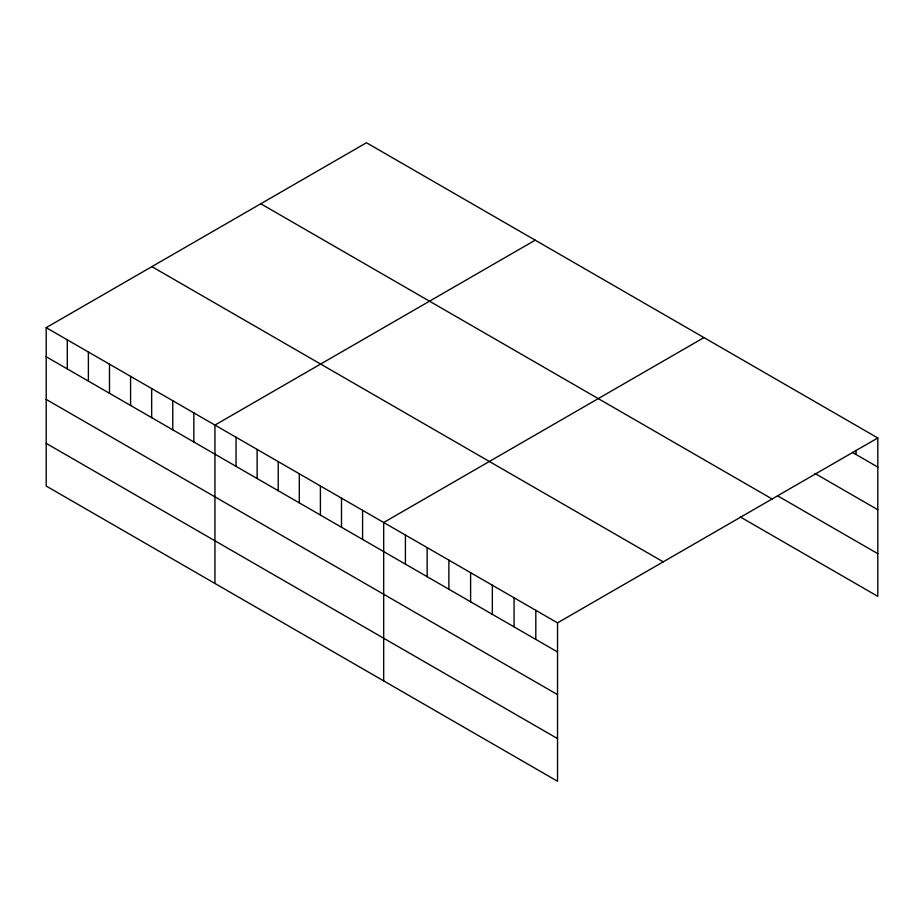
<?xml version="1.0" encoding="UTF-8"?>
<svg xmlns="http://www.w3.org/2000/svg" width="924" height="924" viewBox="0 0 924 924"><rect width="100%" height="100%" fill="white"/><g stroke="black" fill="none" stroke-linecap="round" stroke-linejoin="round"><path stroke-width="1.39" d="M46.2 327.65L557.53 622.868L557.53 781.254L46.2 486.036L46.2 327.65L366.47 142.746L877.8 437.964L877.8 596.35L740.17 516.886M535.204 240.171L214.946 425.075L214.946 583.46M703.949 337.595L383.679 522.499L383.679 680.873M557.53 622.868L877.8 437.964M852.448 452.425L877.8 467.059M815.014 473.481L877.8 509.725M777.592 495.83L877.8 553.684M260.776 203.765L772.118 498.983M151.882 266.632L663.224 561.85M46.2 356.745L557.53 651.963M46.2 399.411L557.53 694.629M46.2 443.37L557.53 738.588M856.063 450.358L856.063 454.516M535.804 610.325L535.804 639.42M514.067 597.782L514.067 626.865M492.342 585.227L492.342 614.321M470.605 572.684L470.605 601.778M448.879 560.14L448.879 589.223M427.142 547.586L427.142 576.68M405.417 535.042L405.417 564.137M362.589 510.325L362.589 539.408M341.499 498.14L341.499 527.234M320.409 485.966L320.409 515.061M299.307 473.781L299.307 502.875M278.216 461.607L278.216 490.702M257.126 449.434L257.126 478.528M236.036 437.248L236.036 466.343M193.844 412.901L193.844 441.995M172.753 400.716L172.753 429.81M151.663 388.542L151.663 417.636M130.573 376.368L130.573 405.451M109.482 364.183L109.482 393.278M88.381 352.009L88.381 381.104M67.29 339.836L67.29 368.919"/></g></svg>
